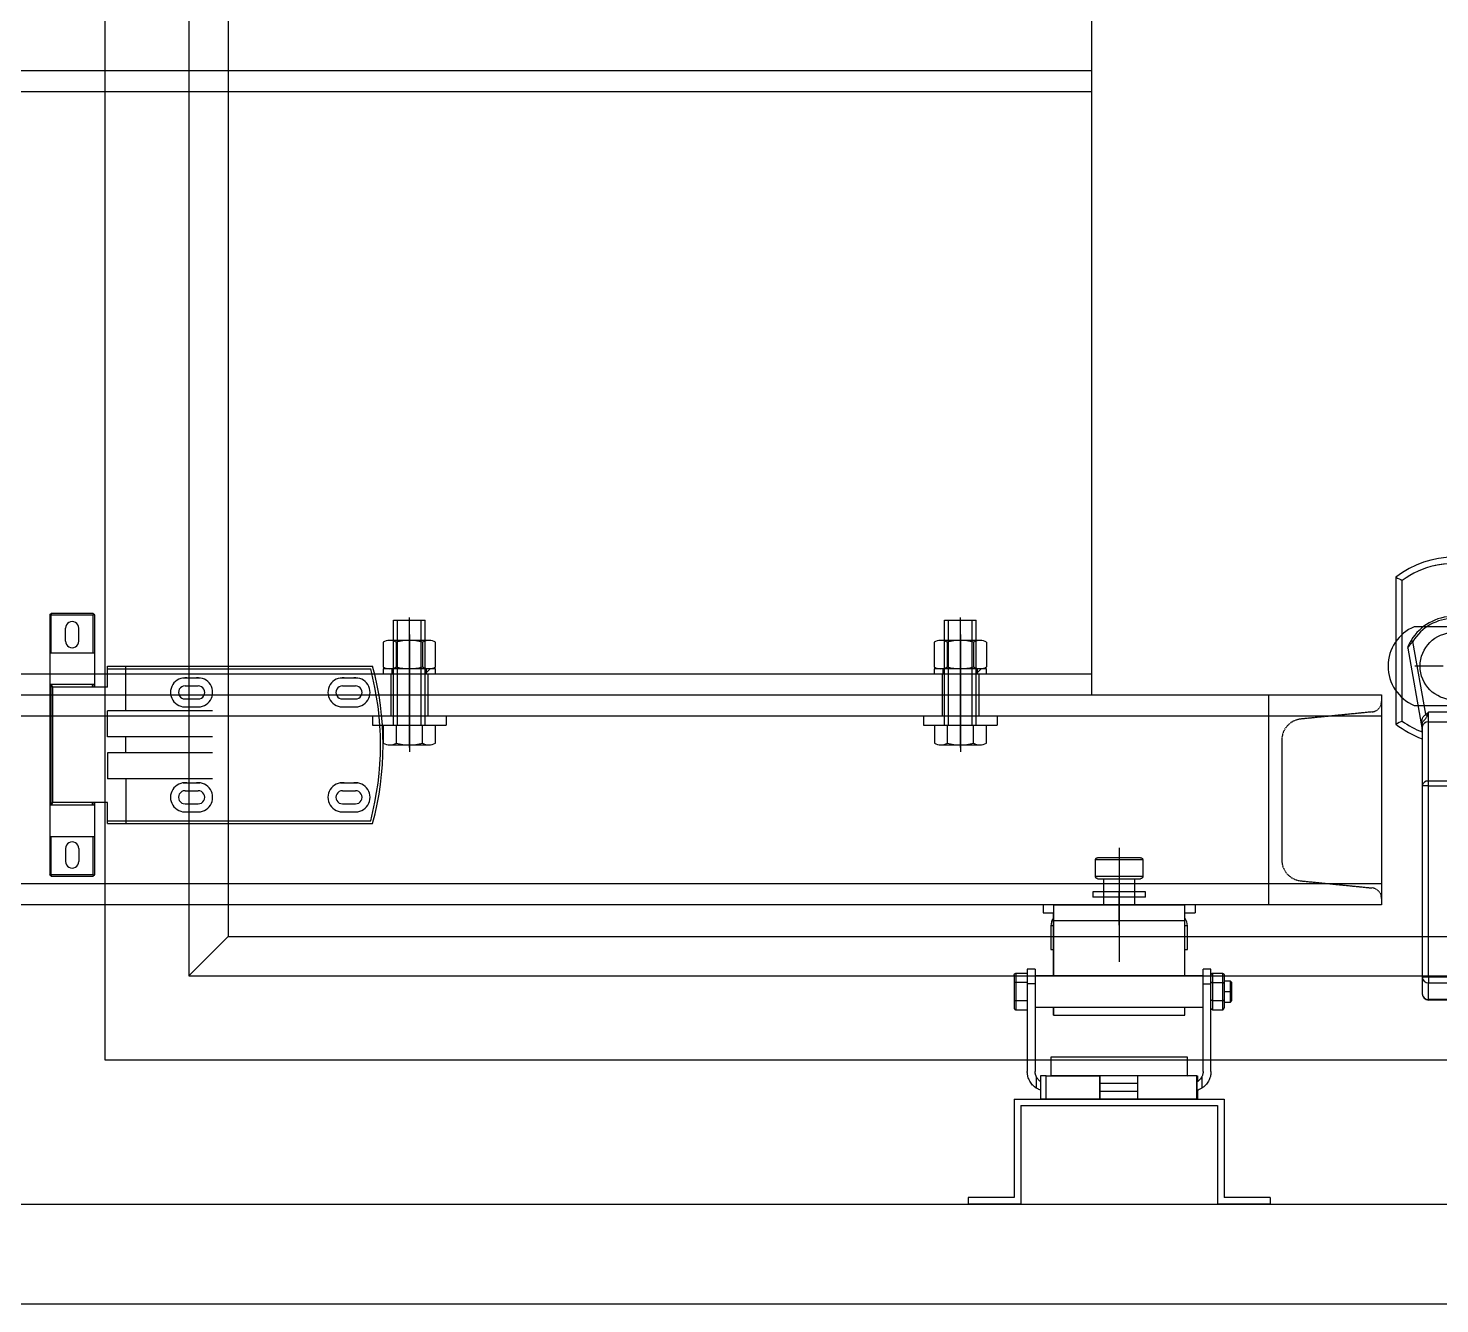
# Model space of a CAD drawing. Header units: millimetres. Extents: x -7350 to 21750, y -6100 to 14306.
# Drawn here: x 5064 to 5602, y 12 to 498 of the extents above; entities that cross this region are included whole.
import ezdxf

# ---------------------------------------------------------------- set-up
doc = ezdxf.new("R2010")
doc.units = ezdxf.units.MM
doc.linetypes.add('DASHED', pattern=[19.05, 12.7, -6.35])
doc.linetypes.add('HIDDEN', pattern=[0.375, 0.25, -0.125])
for name, color, linetype in [('Dim', 1, 'Continuous'), ('FanMotor', 7, 'Continuous'), ('McDoor', 7, 'Continuous'), ('McFrame', 7, 'Continuous')]:
    doc.layers.add(name, color=color, linetype=linetype)

# ---------------------------------------------------------------- blocks, each defined once
blk = doc.blocks.new('M500341001000225M-E-BN')
at = {"color": 0}
for p, q in [((1149.5, 598.25, 0), (1149.5, 194, 0)), ((679.5, 432, 0), (1149.5, 432, 0)), ((679.5, 424, 0), (1149.5, 424, 0)), ((883.5, 182.5, 0), (883.5, 222.5, 0)), ((883.5, 222.5, 0), (895.5, 222.5, 0)), ((885.02, 182.5, 0), (885.02, 222.5, 0)), ((889.5, 174, 0), (889.5, 223.5, 0)), ((893.98, 182.5, 0), (893.98, 222.5, 0)), ((895.5, 182.5, 0), (895.5, 222.5, 0)), ((1093.5, 182.5, 0), (1093.5, 222.5, 0)), ((1093.5, 222.5, 0), (1105.5, 222.5, 0)), ((1095.02, 182.5, 0), (1095.02, 222.5, 0)), ((1099.5, 174, 0), (1099.5, 223.5, 0)), ((1103.98, 182.5, 0), (1103.98, 222.5, 0)), ((1105.5, 182.5, 0), (1105.5, 222.5, 0)), ((889.5, 217, 0), (889.5, 172.3, 0)), ((889.5, 217, 0), (889.5, 172.3, 0)), ((889.5, 203, 0), (889.5, 215.8, 0)), ((1099.5, 217, 0), (1099.5, 172.3, 0)), ((1099.5, 203, 0), (1099.5, 215.8, 0)), ((879.49, 214.09, 0), (879.49, 204.71, 0)), ((897.01, 214.8, 0), (881.99, 214.8, 0)), ((884.49, 214.09, 0), (884.49, 204.71, 0)), ((894.51, 214.09, 0), (894.51, 204.71, 0)), ((899.52, 204.71, 0), (899.52, 214.09, 0)), ((1089.49, 214.09, 0), (1089.49, 204.71, 0)), ((1107.01, 214.8, 0), (1091.99, 214.8, 0)), ((1094.49, 214.09, 0), (1094.49, 204.71, 0)), ((1104.51, 214.09, 0), (1104.51, 204.71, 0)), ((1109.52, 204.71, 0), (1109.52, 214.09, 0)), ((889.5, 201, 0), (889.5, 205, 0)), ((1099.5, 201, 0), (1099.5, 205, 0)), ((679.5, 202, 0), (1149.5, 202, 0)), ((883, 204, 0), (879.5, 204, 0)), ((879.5, 204, 0), (879.5, 202, 0)), ((879.5, 203.88, 0), (879.62, 204, 0)), ((879.5, 202, 0), (883, 202, 0)), ((897.01, 204, 0), (881.99, 204, 0)), ((882.5, 202, 0), (882.5, 186, 0)), ((883, 202, 0), (883, 204, 0)), ((896, 204, 0), (883, 204, 0)), ((883, 202, 0), (896, 202, 0)), ((899.5, 204, 0), (896, 204, 0)), ((896, 202, 0), (896, 204, 0)), ((896, 202.56, 0), (897.44, 204, 0)), ((896, 202, 0), (899.5, 202, 0)), ((896.5, 202, 0), (896.5, 186, 0)), ((899.5, 202, 0), (899.5, 204, 0)), ((1093, 204, 0), (1089.5, 204, 0)), ((1089.5, 204, 0), (1089.5, 202, 0)), ((1089.5, 203.88, 0), (1089.62, 204, 0)), ((1089.5, 202, 0), (1093, 202, 0)), ((1107.01, 204, 0), (1091.99, 204, 0)), ((1092.5, 202, 0), (1092.5, 186, 0)), ((1093, 202, 0), (1093, 204, 0)), ((1106, 204, 0), (1093, 204, 0)), ((1093, 202, 0), (1106, 202, 0)), ((1109.5, 204, 0), (1106, 204, 0)), ((1106, 202, 0), (1106, 204, 0)), ((1106, 202.56, 0), (1107.44, 204, 0)), ((1106, 202, 0), (1109.5, 202, 0)), ((1106.5, 202, 0), (1106.5, 186, 0)), ((1109.5, 202, 0), (1109.5, 204, 0)), ((60, 194, 0), (1260, 194, 0)), ((745, 194, 0), (1165, 194, 0)), ((1260, 194, 0), (1260, 114, 0)), ((60, 186, 0), (1260, 186, 0)), ((781, 186, 0), (809, 186, 0)), ((875.5, 186, 0), (875.5, 182.5, 0)), ((903.5, 186, 0), (903.5, 182.5, 0)), ((941, 186, 0), (969, 186, 0)), ((1085.5, 186, 0), (1085.5, 182.5, 0)), ((1113.5, 186, 0), (1113.5, 182.5, 0)), ((1151, 186, 0), (1179, 186, 0)), ((875.5, 182.5, 0), (903.5, 182.5, 0)), ((879.58, 182.5, 0), (879.58, 175.7, 0)), ((879.58, 182.5, 0), (899.43, 182.5, 0)), ((884.54, 175.7, 0), (884.54, 182.5, 0)), ((894.46, 175.7, 0), (894.46, 182.5, 0)), ((899.43, 175.7, 0), (899.43, 182.5, 0)), ((1085.5, 182.5, 0), (1113.5, 182.5, 0)), ((1089.58, 182.5, 0), (1089.58, 175.7, 0)), ((1089.58, 182.5, 0), (1109.42, 182.5, 0)), ((1094.54, 175.7, 0), (1094.54, 182.5, 0)), ((1104.46, 175.7, 0), (1104.46, 182.5, 0)), ((1109.42, 175.7, 0), (1109.42, 182.5, 0)), ((882.06, 175, 0), (896.94, 175, 0)), ((889.5, 175, 0), (889.5, 175, 0)), ((1092.06, 175, 0), (1106.94, 175, 0)), ((1099.5, 175, 0), (1099.5, 175, 0)), ((1260, 122, 0), (60, 122, 0)), ((1260, 114, 0), (60, 114, 0))]:
    blk.add_line(p, q, dxfattribs=at)
at = {"color": 5, "linetype": 'HIDDEN'}
for p, q in [((1217, 114, 0), (1217, 194, 0)), ((1217, 194, 0), (1260, 194, 0)), ((1260, 194, 0), (1260, 191.52, 0)), ((1256.4, 187.54, 0), (1229.2, 184.82, 0)), ((1222, 176.86, 0), (1222, 131.14, 0)), ((1160, 135.7, 0), (1160, 92.2, 0)), ((1229.2, 123.18, 0), (1256.4, 120.46, 0)), ((1260, 114, 0), (1217, 114, 0)), ((1260, 116.48, 0), (1260, 114, 0))]:
    blk.add_line(p, q, dxfattribs=at)
at = {"color": 7, "linetype": 'Continuous'}
for p, q in [((1160, 131.2, 0), (1151, 131.2, 0)), ((1151, 124.8, 0), (1151, 131.2, 0)), ((1160, 132, 0), (1151.8, 132, 0)), ((1168.2, 132, 0), (1160, 132, 0)), ((1169, 131.2, 0), (1160, 131.2, 0)), ((1160, 131.2, 0), (1160, 124.8, 0)), ((1169, 131.2, 0), (1169, 124.8, 0)), ((1160, 124.8, 0), (1151, 124.8, 0)), ((1151.8, 124, 0), (1160, 124, 0)), ((1154, 124, 0), (1154, 114, 0)), ((1169, 124.8, 0), (1160, 124.8, 0)), ((1160, 124, 0), (1168.2, 124, 0)), ((1166, 114, 0), (1166, 124, 0)), ((1150, 119, 0), (1150, 117, 0)), ((1154, 119.43, 0), (1154, 119, 0)), ((1166, 119, 0), (1166, 119.74, 0)), ((1170, 117, 0), (1170, 119, 0)), ((1131, 114, 0), (1131, 111, 0)), ((1134.99, 114, 0), (1134.99, 111, 0)), ((1134.99, 114, 0), (1185.01, 114, 0)), ((1145.44, 114, 0), (1177.44, 114, 0)), ((1189, 114, 0), (1189, 111, 0)), ((1135, 108, 0), (1135, 108, 0)), ((1135, 87, 0), (1135, 108, 0)), ((1135, 108, 0), (1135, 87, 0)), ((1135, 108, 0), (1185.01, 108, 0)), ((1185.01, 87, 0), (1185.01, 108, 0)), ((1134, 106, 0), (1134, 97, 0)), ((1186, 97, 0), (1186, 106, 0)), ((1120, 87.24, 0), (1120, 84.12, 0)), ((1120.6, 87.93, 0), (1120.6, 84.46, 0)), ((1120.6, 87.93, 0), (1125, 87.93, 0)), ((1128, 89.5, 0), (1125, 89.5, 0)), ((1192, 87, 0), (1128, 87, 0)), ((1195, 89.5, 0), (1192, 89.5, 0)), ((1195.6, 87.93, 0), (1199.4, 87.93, 0)), ((1195.6, 87.93, 0), (1195.6, 84.46, 0)), ((1199.4, 87.93, 0), (1199.4, 84.46, 0)), ((1200, 87.24, 0), (1200, 84.12, 0)), ((1120, 84.12, 0), (1120, 77.88, 0)), ((1125, 84.46, 0), (1120.6, 84.46, 0)), ((1120.6, 84.46, 0), (1120.6, 77.54, 0)), ((1128, 83.89, 0), (1125, 83.89, 0)), ((1125, 83.89, 0), (1125, 50.5, 0)), ((1128, 83.89, 0), (1128, 50.5, 0)), ((1192, 83.89, 0), (1195, 83.89, 0)), ((1192, 50.5, 0), (1192, 83.89, 0)), ((1195, 50.5, 0), (1195, 83.89, 0)), ((1195.6, 84.46, 0), (1199.4, 84.46, 0)), ((1195.6, 84.46, 0), (1195.6, 77.54, 0)), ((1199.4, 84.46, 0), (1199.4, 77.54, 0)), ((1202.5, 85, 0), (1200, 85, 0)), ((1200, 84.12, 0), (1200, 77.88, 0)), ((1200, 81, 0), (1202.5, 81, 0)), ((1203, 84.49, 0), (1202.5, 85, 0)), ((1202.5, 77, 0), (1202.5, 81, 0)), ((1203, 81, 0), (1202.5, 81, 0)), ((1203, 77.5, 0), (1203, 81, 0)), ((1120, 77.88, 0), (1120, 74.76, 0)), ((1120.6, 77.54, 0), (1120.6, 74.07, 0)), ((1120.6, 77.54, 0), (1125, 77.54, 0)), ((1195.6, 77.54, 0), (1199.4, 77.54, 0)), ((1195.6, 77.54, 0), (1195.6, 74.07, 0)), ((1199.4, 77.54, 0), (1199.4, 74.07, 0)), ((1200, 77.88, 0), (1200, 74.76, 0)), ((1200, 77, 0), (1202.5, 77, 0)), ((1202.5, 77, 0), (1203, 77.51, 0)), ((1120.6, 74.07, 0), (1125, 74.07, 0)), ((1128, 75, 0), (1134.93, 75, 0)), ((1134.97, 72, 0), (1134.97, 75, 0)), ((1134.98, 72, 0), (1134.98, 75, 0)), ((1135, 75, 0), (1135, 72, 0)), ((1135.02, 75, 0), (1185.03, 75, 0)), ((1135.02, 75, 0), (1135.02, 72, 0)), ((1135.02, 72, 0), (1185.03, 72, 0)), ((1185.03, 72, 0), (1185.03, 75, 0)), ((1185.1, 75, 0), (1192, 75, 0)), ((1195.6, 74.07, 0), (1199.4, 74.07, 0)), ((1134, 56, 0), (1134, 49, 0)), ((1186, 49, 0), (1186, 56, 0)), ((1128.5, 44.16, 0), (1128.5, 48.44, 0)), ((1130.01, 48.8, 0), (1130.01, 40, 0)), ((1132.25, 48.8, 0), (1130.01, 48.8, 0)), ((1132.25, 48.8, 0), (1152.59, 48.8, 0)), ((1132.25, 40, 0), (1132.25, 48.8, 0)), ((1134, 49, 0), (1134.01, 48.8, 0)), ((1152.59, 48.8, 0), (1152.59, 40, 0)), ((1152.6, 47.3, 0), (1152.6, 48.8, 0)), ((1167.09, 40, 0), (1167.09, 48.8, 0)), ((1187.75, 48.8, 0), (1167.09, 48.8, 0)), ((1185.99, 48.79, 0), (1186, 49, 0)), ((1189.59, 48.8, 0), (1187.75, 48.8, 0)), ((1189.59, 48.8, 0), (1189.59, 40, 0)), ((1189.62, 40, 0), (1189.62, 48.8, 0)), ((1189.74, 48.8, 0), (1189.88, 48.8, 0)), ((1189.88, 48.8, 0), (1189.88, 46.69, 0)), ((1189.91, 46.7, 0), (1189.91, 48.8, 0)), ((1191.5, 48.44, 0), (1191.5, 44.16, 0)), ((1152.59, 43, 0), (1152.59, 47.3, 0)), ((1152.59, 47.3, 0), (1152.6, 47.3, 0)), ((1167.09, 46, 0), (1152.59, 46, 0)), ((1189.88, 43.4, 0), (1189.88, 40, 0)), ((1189.91, 40, 0), (1189.91, 43.41, 0)), ((1132.25, 40, 0), (1130.01, 40, 0)), ((1152.59, 40, 0), (1132.25, 40, 0)), ((1152.59, 43, 0), (1167.09, 43, 0)), ((1152.59, 43, 0), (1152.59, 43, 0)), ((1152.62, 40, 0), (1152.62, 43, 0)), ((1189.59, 40, 0), (1167.09, 40, 0)), ((1189.88, 40, 0), (1189.74, 40, 0))]:
    blk.add_line(p, q, dxfattribs=at)
at = {"color": 5, "linetype": 'DASHED'}
blk.add_line((1160, 106.3, 0), (1160, 122.78, 0), dxfattribs=at)
at = {"linetype": 'Continuous'}
blk.add_line((1147.3, 114, 0), (1172.7, 114, 0), dxfattribs=at)
for p, q in [((1120, 40, 0), (1200, 40, 0)), ((1120, 40, 0), (1120, 2.5, 0)), ((1200, 40, 0), (1200, 2.5, 0)), ((1122.5, 37.5, 0), (1197.5, 37.5, 0)), ((1122.5, 37.5, 0), (1122.5, 0, 0)), ((1197.5, 37.5, 0), (1197.5, 0, 0)), ((1120, 2.5, 0), (1102.5, 2.5, 0)), ((1102.5, 2.5, 0), (1102.5, 0, 0)), ((1122.5, 0, 0), (1102.5, 0, 0)), ((1217.5, 0, 0), (1197.5, 0, 0)), ((1217.5, 2.5, 0), (1200, 2.5, 0)), ((1217.5, 2.5, 0), (1217.5, 0, 0))]:
    blk.add_line(p, q)
at = {"color": 0}
for centre, radius, start, end in [((881.99, 210.03, 0), 4.77, 58.3126, 121.6874), ((889.5, 196.8, 0), 18, 73.8475, 106.1525), ((897.01, 210.03, 0), 4.77, 58.3126, 121.6874), ((1091.99, 210.03, 0), 4.77, 58.3126, 121.6874), ((1099.5, 196.8, 0), 18, 73.8475, 106.1525), ((1107.01, 210.03, 0), 4.77, 58.3126, 121.6874), ((881.99, 208.77, 0), 4.77, 238.3126, 301.6874), ((889.5, 222, 0), 18, 253.8475, 286.1525), ((897.01, 208.77, 0), 4.77, 238.3126, 301.6874), ((1091.99, 208.77, 0), 4.77, 238.3126, 301.6874), ((1099.5, 222, 0), 18, 253.8475, 286.1525), ((1107.01, 208.77, 0), 4.77, 238.3126, 301.6874), ((882.06, 179.76, 0), 4.76, 238.5942, 301.4058), ((889.5, 193, 0), 18, 253.9966, 286.0034), ((896.94, 179.76, 0), 4.76, 238.5942, 301.4058), ((1092.06, 179.76, 0), 4.76, 238.5942, 301.4058), ((1099.5, 193, 0), 18, 253.9966, 286.0034), ((1106.94, 179.76, 0), 4.76, 238.5942, 301.4058)]:
    blk.add_arc(centre, radius, start, end, dxfattribs=at)
at = {"color": 5, "linetype": 'HIDDEN'}
for centre, radius, start, end in [((1256, 191.52, 0), 4, 275.7106, 0), ((1230, 176.86, 0), 8, 95.7106, 180), ((1230, 131.14, 0), 8, 180, 264.2894), ((1256, 116.48, 0), 4, 0, 84.2894)]:
    blk.add_arc(centre, radius, start, end, dxfattribs=at)
at = {"color": 7, "linetype": 'Continuous'}
for centre, start, end in [((1139, 106, 0), 144.1208, 180.0085), ((1181, 106, 0), 0.0085, 35.7056)]:
    blk.add_arc(centre, 5, start, end, dxfattribs=at)
for points, knots in [([(1151, 131.2, 0), (1151, 131.23, 0), (1151, 131.28, 0), (1151.02, 131.37, 0), (1151.04, 131.45, 0), (1151.08, 131.55, 0), (1151.14, 131.67, 0), (1151.24, 131.78, 0), (1151.37, 131.88, 0), (1151.5, 131.94, 0), (1151.64, 131.99, 0), (1151.74, 132, 0), (1151.8, 132, 0)], [0, 0, 0, 0, 0.062093, 0.1244295, 0.1872281, 0.2507024, 0.3675958, 0.4953732, 0.6139008, 0.7467892, 0.8538776, 1, 1, 1, 1]), ([(1160, 132, 0), (1160, 132, 0), (1160, 132, 0), (1160, 131.98, 0), (1160, 131.97, 0), (1160, 131.93, 0), (1160, 131.88, 0), (1160, 131.78, 0), (1160, 131.67, 0), (1160, 131.53, 0), (1160, 131.37, 0), (1160, 131.26, 0), (1160, 131.2, 0)], [0, 0, 0, 0, 0.078035, 0.146295, 0.20478, 0.253492, 0.386381, 0.504964, 0.632742, 0.74969, 0.875756, 1, 1, 1, 1]), ([(1168.2, 132, 0), (1168.23, 132, 0), (1168.29, 132, 0), (1168.37, 131.98, 0), (1168.43, 131.97, 0), (1168.52, 131.93, 0), (1168.63, 131.88, 0), (1168.75, 131.78, 0), (1168.86, 131.67, 0), (1168.94, 131.53, 0), (1168.99, 131.37, 0), (1169, 131.26, 0), (1169, 131.2, 0)], [0, 0, 0, 0, 0.078035, 0.146295, 0.20478, 0.253492, 0.386381, 0.504964, 0.632742, 0.74969, 0.875756, 1, 1, 1, 1]), ([(1151.8, 124, 0), (1151.77, 124, 0), (1151.71, 124, 0), (1151.63, 124.02, 0), (1151.57, 124.03, 0), (1151.48, 124.07, 0), (1151.37, 124.12, 0), (1151.24, 124.22, 0), (1151.14, 124.33, 0), (1151.06, 124.47, 0), (1151.01, 124.63, 0), (1151, 124.74, 0), (1151, 124.8, 0)], [0, 0, 0, 0, 0.078035, 0.146295, 0.20478, 0.253492, 0.386381, 0.504964, 0.632742, 0.74969, 0.875756, 1, 1, 1, 1]), ([(1160, 124.8, 0), (1160, 124.77, 0), (1160, 124.72, 0), (1160, 124.63, 0), (1160, 124.55, 0), (1160, 124.45, 0), (1160, 124.33, 0), (1160, 124.22, 0), (1160, 124.12, 0), (1160, 124.06, 0), (1160, 124.01, 0), (1160, 124, 0), (1160, 124, 0)], [0, 0, 0, 0, 0.062093, 0.12443, 0.187228, 0.250702, 0.367596, 0.495373, 0.613901, 0.746789, 0.853878, 1, 1, 1, 1]), ([(1169, 124.8, 0), (1169, 124.77, 0), (1169, 124.72, 0), (1168.98, 124.63, 0), (1168.96, 124.55, 0), (1168.92, 124.45, 0), (1168.86, 124.33, 0), (1168.75, 124.22, 0), (1168.63, 124.12, 0), (1168.5, 124.06, 0), (1168.36, 124.01, 0), (1168.26, 124, 0), (1168.2, 124, 0)], [0, 0, 0, 0, 0.062093, 0.12443, 0.187228, 0.250702, 0.367596, 0.495373, 0.613901, 0.746789, 0.853878, 1, 1, 1, 1]), ([(1170, 119, 0), (1170, 119, 0), (1169.74, 119, 0), (1168.74, 119, 0), (1168, 119, 0), (1166.15, 119, 0), (1165.04, 119, 0), (1162.62, 119, 0), (1161.31, 119, 0), (1158.69, 119, 0), (1157.38, 119, 0), (1154.96, 119, 0), (1153.85, 119, 0), (1152, 119, 0), (1151.26, 119, 0), (1150.26, 119, 0), (1150, 119, 0), (1150, 119, 0)], [0, 0, 0, 0, 0.125, 0.125, 0.25, 0.25, 0.375, 0.375, 0.5, 0.5, 0.625, 0.625, 0.75, 0.75, 0.875, 0.875, 1, 1, 1, 1]), ([(1135, 114, 0), (1134.48, 114, 0), (1133.96, 114, 0), (1132.99, 114, 0), (1132.54, 114, 0), (1131.8, 114, 0), (1131.51, 114, 0), (1131.1, 114, 0), (1131, 114, 0), (1131, 114, 0)], [0, 0, 0, 0, 0.25, 0.25, 0.5, 0.5, 0.75, 0.75, 1, 1, 1, 1]), ([(1134.99, 114, 0), (1134.99, 114, 0), (1134.99, 113.84, 0), (1135, 113.24, 0), (1135, 112.8, 0), (1135, 111.69, 0), (1135, 111.02, 0), (1135, 109.57, 0), (1135, 108.79, 0), (1135, 108, 0)], [0, 0, 0, 0, 0.25, 0.25, 0.5, 0.5, 0.75, 0.75, 1, 1, 1, 1]), ([(1170, 117, 0), (1170, 117, 0), (1169.74, 117, 0), (1168.74, 117, 0), (1168, 117, 0), (1166.15, 117, 0), (1165.04, 117, 0), (1162.62, 117, 0), (1161.31, 117, 0), (1158.69, 117, 0), (1157.38, 117, 0), (1154.96, 117, 0), (1153.85, 117, 0), (1152, 117, 0), (1151.26, 117, 0), (1150.26, 117, 0), (1150, 117, 0), (1150, 117, 0)], [0, 0, 0, 0, 0.125, 0.125, 0.25, 0.25, 0.375, 0.375, 0.5, 0.5, 0.625, 0.625, 0.75, 0.75, 0.875, 0.875, 1, 1, 1, 1]), ([(1189, 114, 0), (1189, 114, 0), (1188.9, 114, 0), (1188.5, 114, 0), (1188.2, 114, 0), (1187.46, 114, 0), (1187.02, 114, 0), (1186.05, 114, 0), (1185.53, 114, 0), (1185, 114, 0)], [0, 0, 0, 0, 0.25, 0.25, 0.5, 0.5, 0.75, 0.75, 1, 1, 1, 1]), ([(1185.01, 108, 0), (1185.01, 108.79, 0), (1185.01, 109.57, 0), (1185.01, 111.02, 0), (1185.01, 111.69, 0), (1185.01, 112.8, 0), (1185.01, 113.24, 0), (1185.01, 113.84, 0), (1185.01, 114, 0), (1185.01, 114, 0)], [0, 0, 0, 0, 0.25, 0.25, 0.5, 0.5, 0.75, 0.75, 1, 1, 1, 1]), ([(1131, 111, 0), (1131, 111, 0), (1131.1, 111, 0), (1131.51, 111, 0), (1131.8, 111, 0), (1132.54, 111, 0), (1132.99, 111, 0), (1133.96, 111, 0), (1134.48, 111, 0), (1135, 111, 0)], [0, 0, 0, 0, 0.25, 0.25, 0.5, 0.5, 0.75, 0.75, 1, 1, 1, 1]), ([(1134.99, 108.89, 0), (1134.99, 108.99, 0), (1134.99, 109.47, 0), (1134.99, 110.2, 0), (1134.99, 110.77, 0), (1134.99, 111, 0)], [0, 0, 0, 0, 0.123753, 0.645771, 1, 1, 1, 1]), ([(1134.99, 108.9, 0), (1134.99, 108.98, 0), (1134.99, 109.45, 0), (1134.99, 110.16, 0), (1134.99, 110.87, 0), (1134.99, 110.96, 0), (1134.99, 111, 0)], [0, 0, 0, 0, 0.067968, 0.378645, 0.689323, 1, 1, 1, 1]), ([(1135, 108, 0), (1135, 108.06, 0), (1135, 108.17, 0), (1135, 108.34, 0), (1135, 108.5, 0), (1135, 108.67, 0), (1135, 108.83, 0), (1135, 108.99, 0), (1135, 109.28, 0), (1135, 109.68, 0), (1135, 110.13, 0), (1134.99, 110.51, 0), (1134.99, 110.74, 0), (1134.99, 110.88, 0), (1134.99, 110.95, 0), (1134.99, 110.99, 0), (1134.99, 111, 0), (1134.99, 111, 0)], [0, 0, 0, 0, 0.036013, 0.071746, 0.107314, 0.142829, 0.178406, 0.214159, 0.250201, 0.375057, 0.500032, 0.624889, 0.749864, 0.812682, 0.874903, 0.937138, 1, 1, 1, 1]), ([(1185, 111, 0), (1185.53, 111, 0), (1186.05, 111, 0), (1187.02, 111, 0), (1187.46, 111, 0), (1188.2, 111, 0), (1188.5, 111, 0), (1188.9, 111, 0), (1189, 111, 0), (1189, 111, 0)], [0, 0, 0, 0, 0.25, 0.25, 0.5, 0.5, 0.75, 0.75, 1, 1, 1, 1]), ([(1135, 106, 0), (1134.96, 106, 0), (1134.55, 106, 0), (1134.15, 106, 0), (1134.05, 106, 0), (1134, 106, 0)], [0, 0, 0, 0, 0.048245, 0.524122, 1, 1, 1, 1]), ([(1186, 106, 0), (1185.95, 106, 0), (1185.85, 106, 0), (1185.45, 106, 0), (1185.05, 106, 0), (1185.01, 106, 0)], [0, 0, 0, 0, 0.47807, 0.95614, 1, 1, 1, 1]), ([(1134, 97, 0), (1134.05, 97, 0), (1134.15, 97, 0), (1134.55, 97, 0), (1134.96, 97, 0), (1135, 97, 0)], [0, 0, 0, 0, 0.475878, 0.951755, 1, 1, 1, 1]), ([(1185.01, 97, 0), (1185.05, 97, 0), (1185.45, 97, 0), (1185.85, 97, 0), (1185.95, 97, 0), (1186, 97, 0)], [0, 0, 0, 0, 0.04386, 0.52193, 1, 1, 1, 1]), ([(1120, 87.24, 0), (1120, 87.26, 0), (1120, 87.31, 0), (1120.01, 87.38, 0), (1120.03, 87.44, 0), (1120.05, 87.52, 0), (1120.09, 87.61, 0), (1120.16, 87.72, 0), (1120.25, 87.8, 0), (1120.36, 87.87, 0), (1120.47, 87.92, 0), (1120.56, 87.93, 0), (1120.6, 87.93, 0)], [0, 0, 0, 0, 0.078365, 0.146854, 0.20547, 0.254214, 0.387121, 0.505777, 0.633418, 0.750335, 0.876125, 1, 1, 1, 1]), ([(1125, 89.5, 0), (1125, 89.5, 0), (1125, 89.37, 0), (1125, 88.86, 0), (1125, 88.48, 0), (1125, 87.49, 0), (1125, 86.89, 0), (1125, 85.51, 0), (1125, 84.73, 0), (1125, 83.89, 0)], [0, 0, 0, 0, 0.25, 0.25, 0.5, 0.5, 0.75, 0.75, 1, 1, 1, 1]), ([(1128, 89.5, 0), (1128, 89.5, 0), (1128, 89.5, 0), (1128, 89.48, 0), (1128, 89.46, 0), (1128, 89.43, 0), (1128, 89.38, 0), (1128, 89.33, 0), (1128, 89.27, 0), (1128, 89.2, 0), (1128, 89.02, 0), (1128, 88.67, 0), (1128, 88.01, 0), (1128, 87.19, 0), (1128, 86.41, 0), (1128, 85.78, 0), (1128, 85.33, 0), (1128, 84.87, 0), (1128, 84.39, 0), (1128, 84.06, 0), (1128, 83.89, 0)], [0, 0, 0, 0, 0.0279094, 0.0557262, 0.0834771, 0.1111889, 0.1388884, 0.1666027, 0.1943585, 0.2221827, 0.2501018, 0.3750315, 0.5000109, 0.6249406, 0.74992, 0.8000848, 0.8500185, 0.8998777, 0.9498194, 1, 1, 1, 1]), ([(1192, 83.89, 0), (1192, 83.99, 0), (1192, 84.17, 0), (1192, 84.44, 0), (1192, 84.71, 0), (1192, 84.97, 0), (1192, 85.23, 0), (1192, 85.48, 0), (1192, 85.73, 0), (1192, 85.97, 0), (1192, 86.47, 0), (1192, 87.19, 0), (1192, 88.01, 0), (1192, 88.67, 0), (1192, 89.05, 0), (1192, 89.26, 0), (1192, 89.37, 0), (1192, 89.44, 0), (1192, 89.49, 0), (1192, 89.5, 0), (1192, 89.5, 0)], [0, 0, 0, 0, 0.027909, 0.055726, 0.083477, 0.111189, 0.138888, 0.166603, 0.194358, 0.222183, 0.250102, 0.375032, 0.500011, 0.624941, 0.74992, 0.800085, 0.850019, 0.899878, 0.949819, 1, 1, 1, 1]), ([(1195, 83.89, 0), (1195, 84.73, 0), (1195, 85.51, 0), (1195, 86.89, 0), (1195, 87.49, 0), (1195, 88.48, 0), (1195, 88.86, 0), (1195, 89.37, 0), (1195, 89.5, 0), (1195, 89.5, 0)], [0, 0, 0, 0, 0.25, 0.25, 0.5, 0.5, 0.75, 0.75, 1, 1, 1, 1]), ([(1195.6, 87.93, 0), (1195.58, 87.93, 0), (1195.53, 87.93, 0), (1195.47, 87.91, 0), (1195.4, 87.89, 0), (1195.34, 87.86, 0), (1195.27, 87.82, 0), (1195.22, 87.77, 0), (1195.15, 87.7, 0), (1195.08, 87.59, 0), (1195.01, 87.43, 0), (1195, 87.3, 0), (1195, 87.24, 0)], [0, 0, 0, 0, 0.064892, 0.131304, 0.199506, 0.269748, 0.342257, 0.417243, 0.494891, 0.627526, 0.795837, 1, 1, 1, 1]), ([(1199.4, 87.93, 0), (1199.42, 87.93, 0), (1199.47, 87.93, 0), (1199.53, 87.91, 0), (1199.6, 87.89, 0), (1199.66, 87.86, 0), (1199.72, 87.82, 0), (1199.78, 87.77, 0), (1199.85, 87.7, 0), (1199.92, 87.59, 0), (1199.99, 87.43, 0), (1199.99, 87.3, 0), (1200, 87.24, 0)], [0, 0, 0, 0, 0.064892, 0.131304, 0.199506, 0.269748, 0.342257, 0.417243, 0.494891, 0.627526, 0.795837, 1, 1, 1, 1]), ([(1120.6, 84.46, 0), (1120.58, 84.46, 0), (1120.54, 84.46, 0), (1120.47, 84.46, 0), (1120.41, 84.45, 0), (1120.34, 84.43, 0), (1120.25, 84.4, 0), (1120.16, 84.36, 0), (1120.09, 84.3, 0), (1120.04, 84.25, 0), (1120.01, 84.19, 0), (1120, 84.14, 0), (1120, 84.12, 0)], [0, 0, 0, 0, 0.062152, 0.124504, 0.187271, 0.250667, 0.367428, 0.494905, 0.613188, 0.746033, 0.853249, 1, 1, 1, 1]), ([(1195.6, 84.46, 0), (1195.58, 84.46, 0), (1195.53, 84.46, 0), (1195.47, 84.46, 0), (1195.4, 84.44, 0), (1195.34, 84.43, 0), (1195.27, 84.41, 0), (1195.22, 84.38, 0), (1195.15, 84.35, 0), (1195.08, 84.29, 0), (1195.01, 84.21, 0), (1195, 84.15, 0), (1195, 84.12, 0)], [0, 0, 0, 0, 0.064892, 0.131304, 0.199506, 0.269748, 0.342257, 0.417243, 0.494891, 0.627526, 0.795837, 1, 1, 1, 1]), ([(1199.4, 84.46, 0), (1199.42, 84.46, 0), (1199.47, 84.46, 0), (1199.53, 84.46, 0), (1199.6, 84.45, 0), (1199.66, 84.43, 0), (1199.72, 84.41, 0), (1199.78, 84.39, 0), (1199.85, 84.35, 0), (1199.92, 84.3, 0), (1199.99, 84.22, 0), (1199.99, 84.15, 0), (1200, 84.12, 0)], [0, 0, 0, 0, 0.064892, 0.131304, 0.199506, 0.269748, 0.342257, 0.417243, 0.494891, 0.627526, 0.795837, 1, 1, 1, 1]), ([(1202.5, 81, 0), (1202.5, 81.52, 0), (1202.5, 82.05, 0), (1202.5, 83.01, 0), (1202.5, 83.46, 0), (1202.5, 84.2, 0), (1202.5, 84.5, 0), (1202.5, 84.9, 0), (1202.5, 85, 0), (1202.5, 85, 0)], [0, 0, 0, 0, 0.25, 0.25, 0.5, 0.5, 0.75, 0.75, 1, 1, 1, 1]), ([(1203, 81, 0), (1203, 81.46, 0), (1203, 81.92, 0), (1203, 82.76, 0), (1203, 83.15, 0), (1203, 83.8, 0), (1203, 84.06, 0), (1203, 84.41, 0), (1203, 84.5, 0), (1203, 84.5, 0)], [0, 0, 0, 0, 0.25, 0.25, 0.5, 0.5, 0.75, 0.75, 1, 1, 1, 1]), ([(1120, 77.88, 0), (1120, 77.87, 0), (1120, 77.84, 0), (1120.01, 77.81, 0), (1120.03, 77.78, 0), (1120.05, 77.74, 0), (1120.09, 77.7, 0), (1120.16, 77.64, 0), (1120.25, 77.6, 0), (1120.36, 77.56, 0), (1120.47, 77.54, 0), (1120.56, 77.54, 0), (1120.6, 77.54, 0)], [0, 0, 0, 0, 0.078365, 0.146854, 0.20547, 0.254214, 0.387121, 0.505777, 0.633418, 0.750335, 0.876125, 1, 1, 1, 1]), ([(1195.6, 77.54, 0), (1195.58, 77.54, 0), (1195.53, 77.54, 0), (1195.47, 77.54, 0), (1195.4, 77.55, 0), (1195.34, 77.57, 0), (1195.27, 77.59, 0), (1195.22, 77.61, 0), (1195.15, 77.65, 0), (1195.08, 77.7, 0), (1195.01, 77.78, 0), (1195, 77.85, 0), (1195, 77.88, 0)], [0, 0, 0, 0, 0.064892, 0.131304, 0.199506, 0.269748, 0.342257, 0.417243, 0.494891, 0.627526, 0.795837, 1, 1, 1, 1]), ([(1199.4, 77.54, 0), (1199.42, 77.54, 0), (1199.47, 77.54, 0), (1199.53, 77.54, 0), (1199.6, 77.56, 0), (1199.66, 77.57, 0), (1199.72, 77.59, 0), (1199.78, 77.62, 0), (1199.85, 77.65, 0), (1199.92, 77.71, 0), (1199.99, 77.79, 0), (1199.99, 77.85, 0), (1200, 77.88, 0)], [0, 0, 0, 0, 0.064892, 0.131304, 0.199506, 0.269748, 0.342257, 0.417243, 0.494891, 0.627526, 0.795837, 1, 1, 1, 1]), ([(1120, 74.76, 0), (1120, 74.74, 0), (1120, 74.69, 0), (1120.01, 74.62, 0), (1120.03, 74.56, 0), (1120.05, 74.48, 0), (1120.09, 74.39, 0), (1120.16, 74.28, 0), (1120.25, 74.2, 0), (1120.36, 74.13, 0), (1120.47, 74.08, 0), (1120.56, 74.07, 0), (1120.6, 74.07, 0)], [0, 0, 0, 0, 0.078408, 0.146918, 0.205532, 0.25425, 0.387086, 0.505433, 0.632901, 0.749725, 0.875677, 1, 1, 1, 1]), ([(1134.99, 75, 0), (1134.99, 74.89, 0), (1134.99, 74.42, 0), (1134.99, 73.74, 0), (1134.99, 72.98, 0), (1134.99, 72.42, 0), (1134.98, 72.07, 0), (1134.98, 72.02, 0), (1134.98, 72, 0)], [0, 0, 0, 0, 0.060402, 0.248322, 0.436241, 0.624161, 0.81208, 1, 1, 1, 1]), ([(1135, 72, 0), (1135, 72.02, 0), (1135, 72.07, 0), (1135, 72.42, 0), (1135, 72.98, 0), (1135, 73.74, 0), (1135, 74.42, 0), (1135, 74.89, 0), (1135, 75, 0)], [0, 0, 0, 0, 0.1879196, 0.3758391, 0.5637587, 0.7516783, 0.9395979, 1, 1, 1, 1]), ([(1195.6, 74.07, 0), (1195.58, 74.07, 0), (1195.53, 74.07, 0), (1195.47, 74.09, 0), (1195.4, 74.11, 0), (1195.34, 74.14, 0), (1195.27, 74.18, 0), (1195.22, 74.23, 0), (1195.15, 74.3, 0), (1195.08, 74.41, 0), (1195.01, 74.57, 0), (1195, 74.7, 0), (1195, 74.76, 0)], [0, 0, 0, 0, 0.064892, 0.131304, 0.199506, 0.269748, 0.342257, 0.417243, 0.494891, 0.627526, 0.795837, 1, 1, 1, 1]), ([(1199.4, 74.07, 0), (1199.42, 74.07, 0), (1199.47, 74.07, 0), (1199.53, 74.09, 0), (1199.6, 74.11, 0), (1199.66, 74.14, 0), (1199.72, 74.18, 0), (1199.78, 74.23, 0), (1199.85, 74.3, 0), (1199.92, 74.41, 0), (1199.99, 74.57, 0), (1199.99, 74.7, 0), (1200, 74.76, 0)], [0, 0, 0, 0, 0.064892, 0.131304, 0.199506, 0.269748, 0.342257, 0.417243, 0.494891, 0.627526, 0.795837, 1, 1, 1, 1]), ([(1186, 56, 0), (1186, 56, 0), (1185.83, 56, 0), (1185.17, 56, 0), (1184.67, 56, 0), (1183.37, 56, 0), (1182.56, 56, 0), (1180.67, 56, 0), (1179.59, 56, 0), (1177.18, 56, 0), (1175.86, 56, 0), (1173.03, 56, 0), (1171.52, 56, 0), (1168.38, 56, 0), (1166.74, 56, 0), (1163.4, 56, 0), (1161.7, 56, 0), (1158.3, 56, 0), (1156.6, 56, 0), (1153.26, 56, 0), (1151.62, 56, 0), (1148.48, 56, 0), (1146.97, 56, 0), (1144.14, 56, 0), (1142.82, 56, 0), (1140.41, 56, 0), (1139.33, 56, 0), (1137.44, 56, 0), (1136.63, 56, 0), (1135.33, 56, 0), (1134.83, 56, 0), (1134.17, 56, 0), (1134, 56, 0), (1134, 56, 0)], [0, 0, 0, 0, 0.0625, 0.0625, 0.125, 0.125, 0.1875, 0.1875, 0.25, 0.25, 0.3125, 0.3125, 0.375, 0.375, 0.4375, 0.4375, 0.5, 0.5, 0.5625, 0.5625, 0.625, 0.625, 0.6875, 0.6875, 0.75, 0.75, 0.8125, 0.8125, 0.875, 0.875, 0.9375, 0.9375, 1, 1, 1, 1]), ([(1128.5, 44.16, 0), (1128.43, 44.2, 0), (1128.28, 44.3, 0), (1128.06, 44.45, 0), (1127.85, 44.61, 0), (1127.64, 44.78, 0), (1127.44, 44.97, 0), (1127.24, 45.15, 0), (1126.89, 45.51, 0), (1126.43, 46.07, 0), (1125.93, 46.85, 0), (1125.52, 47.71, 0), (1125.28, 48.42, 0), (1125.15, 49, 0), (1125.07, 49.43, 0), (1125.01, 49.94, 0), (1125, 50.3, 0), (1125, 50.5, 0)], [0, 0, 0, 0, 0.033143, 0.066746, 0.100815, 0.135356, 0.170373, 0.205872, 0.241858, 0.361585, 0.489993, 0.609483, 0.743451, 0.791495, 0.850268, 0.91977, 1, 1, 1, 1]), ([(1128.5, 48.44, 0), (1128.47, 48.5, 0), (1128.4, 48.63, 0), (1128.32, 48.83, 0), (1128.25, 49.03, 0), (1128.18, 49.23, 0), (1128.11, 49.49, 0), (1128.05, 49.79, 0), (1128.01, 50.14, 0), (1128, 50.38, 0), (1128, 50.5, 0)], [0, 0, 0, 0, 0.099025, 0.198086, 0.297377, 0.397089, 0.497412, 0.664729, 0.831972, 1, 1, 1, 1]), ([(1130.01, 46.77, 0), (1129.89, 46.85, 0), (1129.6, 47.03, 0), (1129.2, 47.43, 0), (1128.8, 47.9, 0), (1128.6, 48.26, 0), (1128.5, 48.44, 0)], [0, 0, 0, 0, 0.2049041, 0.4747612, 0.7386006, 1, 1, 1, 1]), ([(1134, 49, 0), (1134, 49, 0), (1133.93, 49, 0), (1134.18, 49, 0), (1134.8, 49, 0), (1135.91, 49, 0), (1137.42, 49, 0), (1139.31, 49, 0), (1141.56, 49, 0), (1144.13, 49, 0), (1146.96, 49, 0), (1150.02, 49, 0), (1153.25, 49, 0), (1156.6, 49, 0), (1160, 49, 0), (1163.4, 49, 0), (1166.75, 49, 0), (1169.98, 49, 0), (1173.04, 49, 0), (1175.87, 49, 0), (1178.44, 49, 0), (1180.69, 49, 0), (1182.58, 49, 0), (1184.09, 49, 0), (1185.18, 49, 0), (1185.87, 49, 0), (1185.96, 49, 0), (1186, 49, 0)], [0, 0, 0, 0, 0.000014, 0.041681, 0.083347, 0.125014, 0.166681, 0.208347, 0.250014, 0.291681, 0.333347, 0.375014, 0.416681, 0.458347, 0.500014, 0.541681, 0.583347, 0.625014, 0.666681, 0.708347, 0.750014, 0.791681, 0.833347, 0.875014, 0.916681, 0.958347, 1, 1, 1, 1]), ([(1191.5, 48.44, 0), (1191.34, 48.17, 0), (1191.02, 47.64, 0), (1190.46, 47.09, 0), (1189.97, 46.73, 0), (1189.73, 46.6, 0), (1189.62, 46.54, 0)], [0, 0, 0, 0, 0.325603, 0.65906, 0.849254, 1, 1, 1, 1]), ([(1195, 50.5, 0), (1195, 50.41, 0), (1195, 50.23, 0), (1194.98, 49.98, 0), (1194.96, 49.74, 0), (1194.94, 49.51, 0), (1194.9, 49.31, 0), (1194.87, 49.11, 0), (1194.84, 48.94, 0), (1194.8, 48.78, 0), (1194.7, 48.36, 0), (1194.48, 47.71, 0), (1194.07, 46.85, 0), (1193.57, 46.07, 0), (1193.06, 45.45, 0), (1192.62, 45.01, 0), (1192.26, 44.7, 0), (1191.89, 44.41, 0), (1191.63, 44.24, 0), (1191.5, 44.16, 0)], [0, 0, 0, 0, 0.036987, 0.071854, 0.104602, 0.135231, 0.163739, 0.190128, 0.214398, 0.236548, 0.256579, 0.390541, 0.510036, 0.638437, 0.758171, 0.820817, 0.881985, 0.941703, 1, 1, 1, 1]), ([(1192, 50.5, 0), (1192, 50.43, 0), (1192, 50.29, 0), (1191.98, 50.07, 0), (1191.96, 49.86, 0), (1191.92, 49.65, 0), (1191.86, 49.39, 0), (1191.78, 49.1, 0), (1191.66, 48.76, 0), (1191.55, 48.55, 0), (1191.5, 48.44, 0)], [0, 0, 0, 0, 0.100898, 0.201427, 0.301773, 0.40212, 0.502656, 0.669387, 0.834871, 1, 1, 1, 1]), ([(1130.01, 43.44, 0), (1129.83, 43.5, 0), (1129.33, 43.67, 0), (1128.82, 43.97, 0), (1128.5, 44.16, 0)], [0, 0, 0, 0, 0.379233, 1, 1, 1, 1]), ([(1191.5, 44.16, 0), (1191.18, 43.98, 0), (1190.56, 43.63, 0), (1189.9, 43.38, 0), (1189.63, 43.31, 0), (1189.62, 43.31, 0)], [0, 0, 0, 0, 0.504069, 0.980275, 1, 1, 1, 1]), ([(1167.12, 40, 0), (1167.09, 40, 0), (1167.04, 40, 0), (1166.61, 40, 0), (1165.95, 40, 0), (1165.04, 40, 0), (1163.94, 40, 0), (1162.67, 40, 0), (1161.31, 40, 0), (1159.88, 40, 0), (1158.46, 40, 0), (1157.09, 40, 0), (1155.83, 40, 0), (1154.72, 40, 0), (1153.81, 40, 0), (1153.12, 40, 0), (1152.88, 40, 0), (1152.77, 40, 0)], [0, 0, 0, 0, 0.066709, 0.133417, 0.200126, 0.266835, 0.333543, 0.400252, 0.466961, 0.533669, 0.600378, 0.667087, 0.733796, 0.800504, 0.867213, 0.933922, 1, 1, 1, 1])]:
    blk.add_open_spline(points, degree=3, knots=knots, dxfattribs=at)
blk = doc.blocks.new('MXE-B5 P P-Door_820_1750')
for p, q in [((125, 1625, 0), (125, 125, 0)), ((140, 1610, 0), (140, 140, 0)), ((585, 276.87, 0), (585, 220.87, 0)), ((587.4, 222.06, 0), (587.4, 275.67, 0)), ((589.48, 249.89, 0), (594.96, 218.81, 0)), ((596.37, 224.66, 0), (591.48, 252.4, 0)), ((595, 220.57, 0), (595, 219.89, 0)), ((597.4, 221.73, 0), (597.4, 225.4, 0)), ((616.6, 225.4, 0), (597.4, 225.4, 0)), ((597.4, 221.73, 0), (616.6, 221.73, 0)), ((597.4, 199.19, 0), (597.4, 221.73, 0)), ((595, 219.89, 0), (595, 197.35, 0)), ((597.4, 197.35, 0), (597.4, 199.19, 0)), ((616.6, 199.19, 0), (597.4, 199.19, 0)), ((597.4, 197.35, 0), (595, 197.35, 0)), ((595, 197.35, 0), (595, 124.51, 0)), ((597.4, 197.35, 0), (616.6, 197.35, 0)), ((597.4, 124.51, 0), (597.4, 197.35, 0)), ((140, 140, 0), (125, 125, 0)), ((140, 140, 0), (640, 140, 0)), ((125, 125, 0), (655, 125, 0)), ((597.4, 124.51, 0), (595, 124.51, 0)), ((595, 124.51, 0), (595, 118.13, 0)), ((597.4, 124.51, 0), (597.4, 122.3, 0)), ((616.6, 124.51, 0), (597.4, 124.51, 0)), ((597.4, 122.3, 0), (616.6, 122.3, 0)), ((597.4, 115.92, 0), (597.4, 122.3, 0)), ((597.4, 115.92, 0), (597.4, 115.73, 0)), ((616.6, 115.92, 0), (597.4, 115.92, 0)), ((616.6, 115.73, 0), (597.4, 115.73, 0)), ((0, 0, 0), (780, 0, 0))]:
    blk.add_line(p, q)
at = {"elevation": 0}
blk.add_lwpolyline([(592, 228), (662, 228, 0.414214), (667, 233), (667, 253, 0.414214), (662, 258), (592, 258)], format="xyb", dxfattribs=at)
for points in [[(590.79, 252.81), (590.81, 252.81), (590.85, 252.78), (590.91, 252.74), (590.99, 252.69), (591.1, 252.63), (591.22, 252.56), (591.34, 252.48), (591.48, 252.4)], [(594.78, 220.95), (594.86, 220.02), (594.92, 219.35), (594.95, 218.95), (594.96, 218.81)], [(596.37, 224.66), (596.44, 224.57), (596.5, 224.48), (596.57, 224.4), (596.63, 224.31), (596.7, 224.22), (596.76, 224.14), (596.82, 224.05), (596.88, 223.97)]]:
    blk.add_lwpolyline(points, dxfattribs=at)
blk.add_circle((607, 243, 0), 12.8)
for centre, radius, start, end in [((607, 248.87, 0), 35.61, 51.8428, 128.1572), ((607, 248.87, 0), 33.21, 78.3893, 126.1713), ((607, 248.87, 0), 33.21, 53.8287, 102.95), ((607, 243, 0), 18.95, 31.1991, 148.8009), ((607, 243, 0), 18.15, 31.1991, 148.8009), ((598.25, 243, 0), 16.25, 112.6199, 247.3801), ((590.27, 250.03, 0), 0.8, 157.2035, 190), ((607, 248.87, 0), 35.61, 231.8428, 250.3062), ((607, 248.87, 0), 33.21, 233.8287, 248.817), ((594.48, 220.53, 0), 0.518, 4.6656, 55.412), ((597.15, 219.56, 0), 2.18, 83.4591, 171.4483), ((592.6, 218.4, 0), 2.4, 0, 10), ((597.15, 197.03, 0), 2.18, 83.4591, 171.4483), ((597.31, 124.61, 0), 2.31, 182.5367, 272.3301), ((597.31, 118.23, 0), 2.31, 182.5367, 272.3301), ((597.4, 118.13, 0), 2.4, 180, 270)]:
    blk.add_arc(centre, radius, start, end)
for points in [[(585, 276.87, 0), (585.8, 276.48, 0), (586.6, 276.08, 0), (587.4, 275.67, 0)], [(587.4, 222.06, 0), (586.6, 221.65, 0), (585.8, 221.25, 0), (585, 220.87, 0)], [(596.88, 223.97, 0), (597.06, 224.44, 0), (597.23, 224.92, 0), (597.4, 225.4, 0)]]:
    blk.add_open_spline(points, degree=3)
for points, knots in [([(589.48, 249.89, 0), (589.48, 249.89, 0), (589.5, 249.92, 0), (589.57, 250.01, 0), (589.62, 250.08, 0), (589.73, 250.25, 0), (589.8, 250.35, 0), (589.96, 250.57, 0), (590.05, 250.69, 0), (590.23, 250.93, 0), (590.33, 251.06, 0), (590.54, 251.32, 0), (590.65, 251.45, 0), (590.99, 251.86, 0), (591.23, 252.13, 0), (591.48, 252.4, 0)], [0, 0, 0, 0, 0.125, 0.125, 0.25, 0.25, 0.375, 0.375, 0.5, 0.5, 0.625, 0.625, 0.75, 0.75, 1, 1, 1, 1]), ([(590.79, 252.81, 0), (590.64, 252.57, 0), (590.5, 252.32, 0), (590.23, 251.82, 0), (590.1, 251.57, 0), (589.87, 251.1, 0), (589.77, 250.87, 0), (589.64, 250.59, 0), (589.6, 250.5, 0), (589.56, 250.41, 0), (589.55, 250.38, 0), (589.54, 250.35, 0), (589.53, 250.34, 0), (589.53, 250.34, 0)], [0, 0, 0, 0, 0.25, 0.25, 0.5, 0.5, 0.75, 0.75, 0.875, 0.875, 0.9375, 0.9375, 1, 1, 1, 1]), ([(596.37, 224.66, 0), (596.26, 224.5, 0), (596.12, 224.37, 0), (595.85, 224.12, 0), (595.71, 224, 0), (595.46, 223.74, 0), (595.35, 223.6, 0), (595.16, 223.32, 0), (595.07, 223.17, 0), (594.87, 222.71, 0), (594.8, 222.38, 0), (594.74, 221.69, 0), (594.75, 221.32, 0), (594.78, 220.95, 0)], [0, 0, 0, 0, 0.125, 0.125, 0.25, 0.25, 0.375, 0.375, 0.5, 0.5, 0.75, 0.75, 1, 1, 1, 1]), ([(595, 220.57, 0), (595, 220.74, 0), (595.01, 220.92, 0), (595.06, 221.24, 0), (595.1, 221.39, 0), (595.22, 221.68, 0), (595.3, 221.81, 0), (595.48, 222.06, 0), (595.59, 222.18, 0), (595.81, 222.43, 0), (595.93, 222.55, 0), (596.17, 222.8, 0), (596.28, 222.94, 0), (596.49, 223.21, 0), (596.59, 223.35, 0), (596.75, 223.65, 0), (596.82, 223.81, 0), (596.88, 223.97, 0)], [0, 0, 0, 0, 0.125, 0.125, 0.25, 0.25, 0.375, 0.375, 0.5, 0.5, 0.625, 0.625, 0.75, 0.75, 0.875, 0.875, 1, 1, 1, 1]), ([(596.37, 224.66, 0), (596.54, 224.79, 0), (596.71, 224.91, 0), (596.88, 225.03, 0), (597.05, 225.15, 0), (597.22, 225.27, 0), (597.39, 225.4, 0), (597.39, 225.4, 0), (597.4, 225.4, 0), (597.4, 225.4, 0)], [0, 0, 0, 0, 0.000785588, 0.000785588, 0.000785588, 0.001571314, 0.001571314, 0.001571314, 0.001586806, 0.001586806, 0.001586806, 0.001586806])]:
    blk.add_open_spline(points, degree=3, knots=knots)
at = {"layer": 'Dim', "color": 0}
blk.add_line((603, 243, 0), (592.2, 243, 0), dxfattribs=at)
at = {"layer": 'McFrame', "color": 5}
for p, q in [((93, 1657, 0), (93, 93, 0)), ((78, 252.5, 0), (78, 257.5, 0)), ((83, 252.5, 0), (83, 257.5, 0)), ((89, 248, 0), (72, 248, 0)), ((94, 243, 0), (195, 243, 0)), ((94, 235, 0), (94, 243, 0)), ((101, 226, 0), (101, 243, 0)), ((94, 242, 0), (194.27, 242, 0)), ((122.82, 238.5, 0), (129.18, 238.5, 0)), ((182.82, 238.5, 0), (189.18, 238.5, 0)), ((89, 236, 0), (72, 236, 0)), ((73, 235, 0), (73, 191, 0)), ((94, 235, 0), (73, 235, 0)), ((123.5, 235.5, 0), (128.5, 235.5, 0)), ((183.5, 235.5, 0), (188.5, 235.5, 0)), ((134.04, 226, 0), (94, 226, 0)), ((94, 216, 0), (94, 226, 0)), ((122.82, 227.5, 0), (129.18, 227.5, 0)), ((123.5, 230.5, 0), (128.5, 230.5, 0)), ((182.82, 227.5, 0), (189.18, 227.5, 0)), ((183.5, 230.5, 0), (188.5, 230.5, 0)), ((134.04, 216, 0), (94, 216, 0)), ((101, 210, 0), (101, 216, 0)), ((134.04, 210, 0), (94, 210, 0)), ((94, 210, 0), (94, 200, 0)), ((134.04, 200, 0), (94, 200, 0)), ((101, 200, 0), (101, 183, 0)), ((122.82, 198.5, 0), (129.18, 198.5, 0)), ((123.5, 195.5, 0), (128.5, 195.5, 0)), ((182.82, 198.5, 0), (189.18, 198.5, 0)), ((183.5, 195.5, 0), (188.5, 195.5, 0)), ((89, 190, 0), (72, 190, 0)), ((94, 191, 0), (73, 191, 0)), ((94, 183, 0), (94, 191, 0)), ((123.5, 190.5, 0), (128.5, 190.5, 0)), ((183.5, 190.5, 0), (188.5, 190.5, 0)), ((94, 184, 0), (194.27, 184, 0)), ((94, 183, 0), (195, 183, 0)), ((122.82, 187.5, 0), (129.18, 187.5, 0)), ((182.82, 187.5, 0), (189.18, 187.5, 0)), ((89, 178, 0), (72, 178, 0)), ((78, 173.5, 0), (78, 168.5, 0)), ((83, 173.5, 0), (83, 168.5, 0)), ((93, 93, 0), (687, 93, 0))]:
    blk.add_line(p, q, dxfattribs=at)
at = {"layer": 'McFrame', "color": 5, "extrusion": (-1.22461e-16, 0, -1)}
for p, q in [((72, 262.5, 0), (72.5, 262.5, 0)), ((72, 262.5, 0), (72, 163.5, 0)), ((72.5, 263, 0), (72.5, 262.5, 0)), ((88.5, 263, 0), (72.5, 263, 0)), ((72.5, 248, 0), (72.5, 262.5, 0)), ((72.5, 262.5, 0), (88.5, 262.5, 0)), ((72.5, 190, 0), (72.5, 236, 0)), ((72.5, 163.5, 0), (72.5, 178, 0)), ((72.5, 163.5, 0), (72, 163.5, 0)), ((72.5, 163.5, 0), (72.5, 163, 0)), ((88.5, 163.5, 0), (72.5, 163.5, 0)), ((72.5, 163, 0), (88.5, 163, 0))]:
    blk.add_line(p, q, dxfattribs=at)
at = {"layer": 'McFrame', "color": 5, "extrusion": (1.22461e-16, 0, -1)}
for p, q in [((88.5, 263, 0), (88.5, 262.5, 0)), ((89, 262.5, 0), (88.5, 262.5, 0)), ((88.5, 248, 0), (88.5, 262.5, 0)), ((89, 262.5, 0), (89, 235, 0)), ((88.5, 235, 0), (88.5, 236, 0)), ((88.5, 190, 0), (88.5, 191, 0)), ((89, 191, 0), (89, 163.5, 0)), ((88.5, 163.5, 0), (88.5, 178, 0)), ((88.5, 163.5, 0), (89, 163.5, 0)), ((88.5, 163.5, 0), (88.5, 163, 0))]:
    blk.add_line(p, q, dxfattribs=at)
at = {"layer": 'McFrame', "color": 5, "extrusion": (-1.22461e-16, 0, -1)}
for centre, start, end in [((-72.5, 262.5, 0), 0, 90), ((-72.5, 163.5, 0), 270, 0)]:
    blk.add_arc(centre, 0.5, start, end, dxfattribs=at)
at = {"layer": 'McFrame', "color": 5}
for centre, radius, start, end in [((80.5, 257.5, 0), 2.5, 359.9853, 179.9927), ((80.5, 252.5, 0), 2.5, 179.9853, 0), ((84.5, 213, 0), 114.5, 344.8107, 15.1893), ((123.5, 233, 0), 5.54, 82.9573, 277.0427), ((128.5, 233, 0), 5.54, 262.9573, 97.0427), ((183.5, 233, 0), 5.54, 82.9573, 277.0427), ((188.5, 233, 0), 5.54, 262.9573, 97.0427), ((83.5, 213, 0), 114.5, 345.3286, 14.6714), ((71.24, 234.74, 0), 1.78, 8.2743, 44.8557), ((89.76, 234.74, 0), 1.78, 135.1443, 171.7257), ((123.5, 233, 0), 2.5, 89.9853, 270), ((128.5, 233, 0), 2.5, 269.9853, 89.9927), ((183.5, 233, 0), 2.5, 89.9853, 270), ((188.5, 233, 0), 2.5, 269.9853, 89.9927), ((123.5, 193, 0), 5.54, 82.9573, 277.0427), ((123.5, 193, 0), 2.5, 90, 270.0147), ((128.5, 193, 0), 5.54, 262.9573, 97.0427), ((128.5, 193, 0), 2.5, 270.0073, 90.0147), ((183.5, 193, 0), 5.54, 82.9573, 277.0427), ((183.5, 193, 0), 2.5, 90, 270.0147), ((188.5, 193, 0), 5.54, 262.9573, 97.0427), ((188.5, 193, 0), 2.5, 270.0073, 90.0147), ((71.24, 191.26, 0), 1.78, 315.1443, 351.7257), ((89.76, 191.26, 0), 1.78, 188.2743, 224.8557), ((80.5, 173.5, 0), 2.5, 0, 180.0147), ((80.5, 168.5, 0), 2.5, 180.0073, 0.0147)]:
    blk.add_arc(centre, radius, start, end, dxfattribs=at)
at = {"layer": 'McFrame', "color": 5, "extrusion": (1.22461e-16, 0, -1)}
for centre, start, end in [((-88.5, 262.5, 0), 90, 180), ((-88.5, 163.5, 0), 180, 270)]:
    blk.add_arc(centre, 0.5, start, end, dxfattribs=at)

msp = doc.modelspace()

# ---------------------------------------------------------------- linework, layer by layer
at = {"layer": 'McFrame', "color": 5}
msp.add_line((4187, 50), (6412, 50), dxfattribs=at)
at = {"layer": 'McFrame'}
msp.add_lwpolyline([(4187, 12), (6412, 12), (6412, 2098), (4187, 2098)], close=True, dxfattribs=at)

# ---------------------------------------------------------------- block references
at = {"layer": 'FanMotor'}
msp.add_blockref('M500341001000225M-E-BN', (4319.5, 50), dxfattribs=at)
at = {"layer": 'McDoor'}
msp.add_blockref('MXE-B5 P P-Door_820_1750', (5000, 12), dxfattribs=at)

doc.saveas('drawing.dxf')
